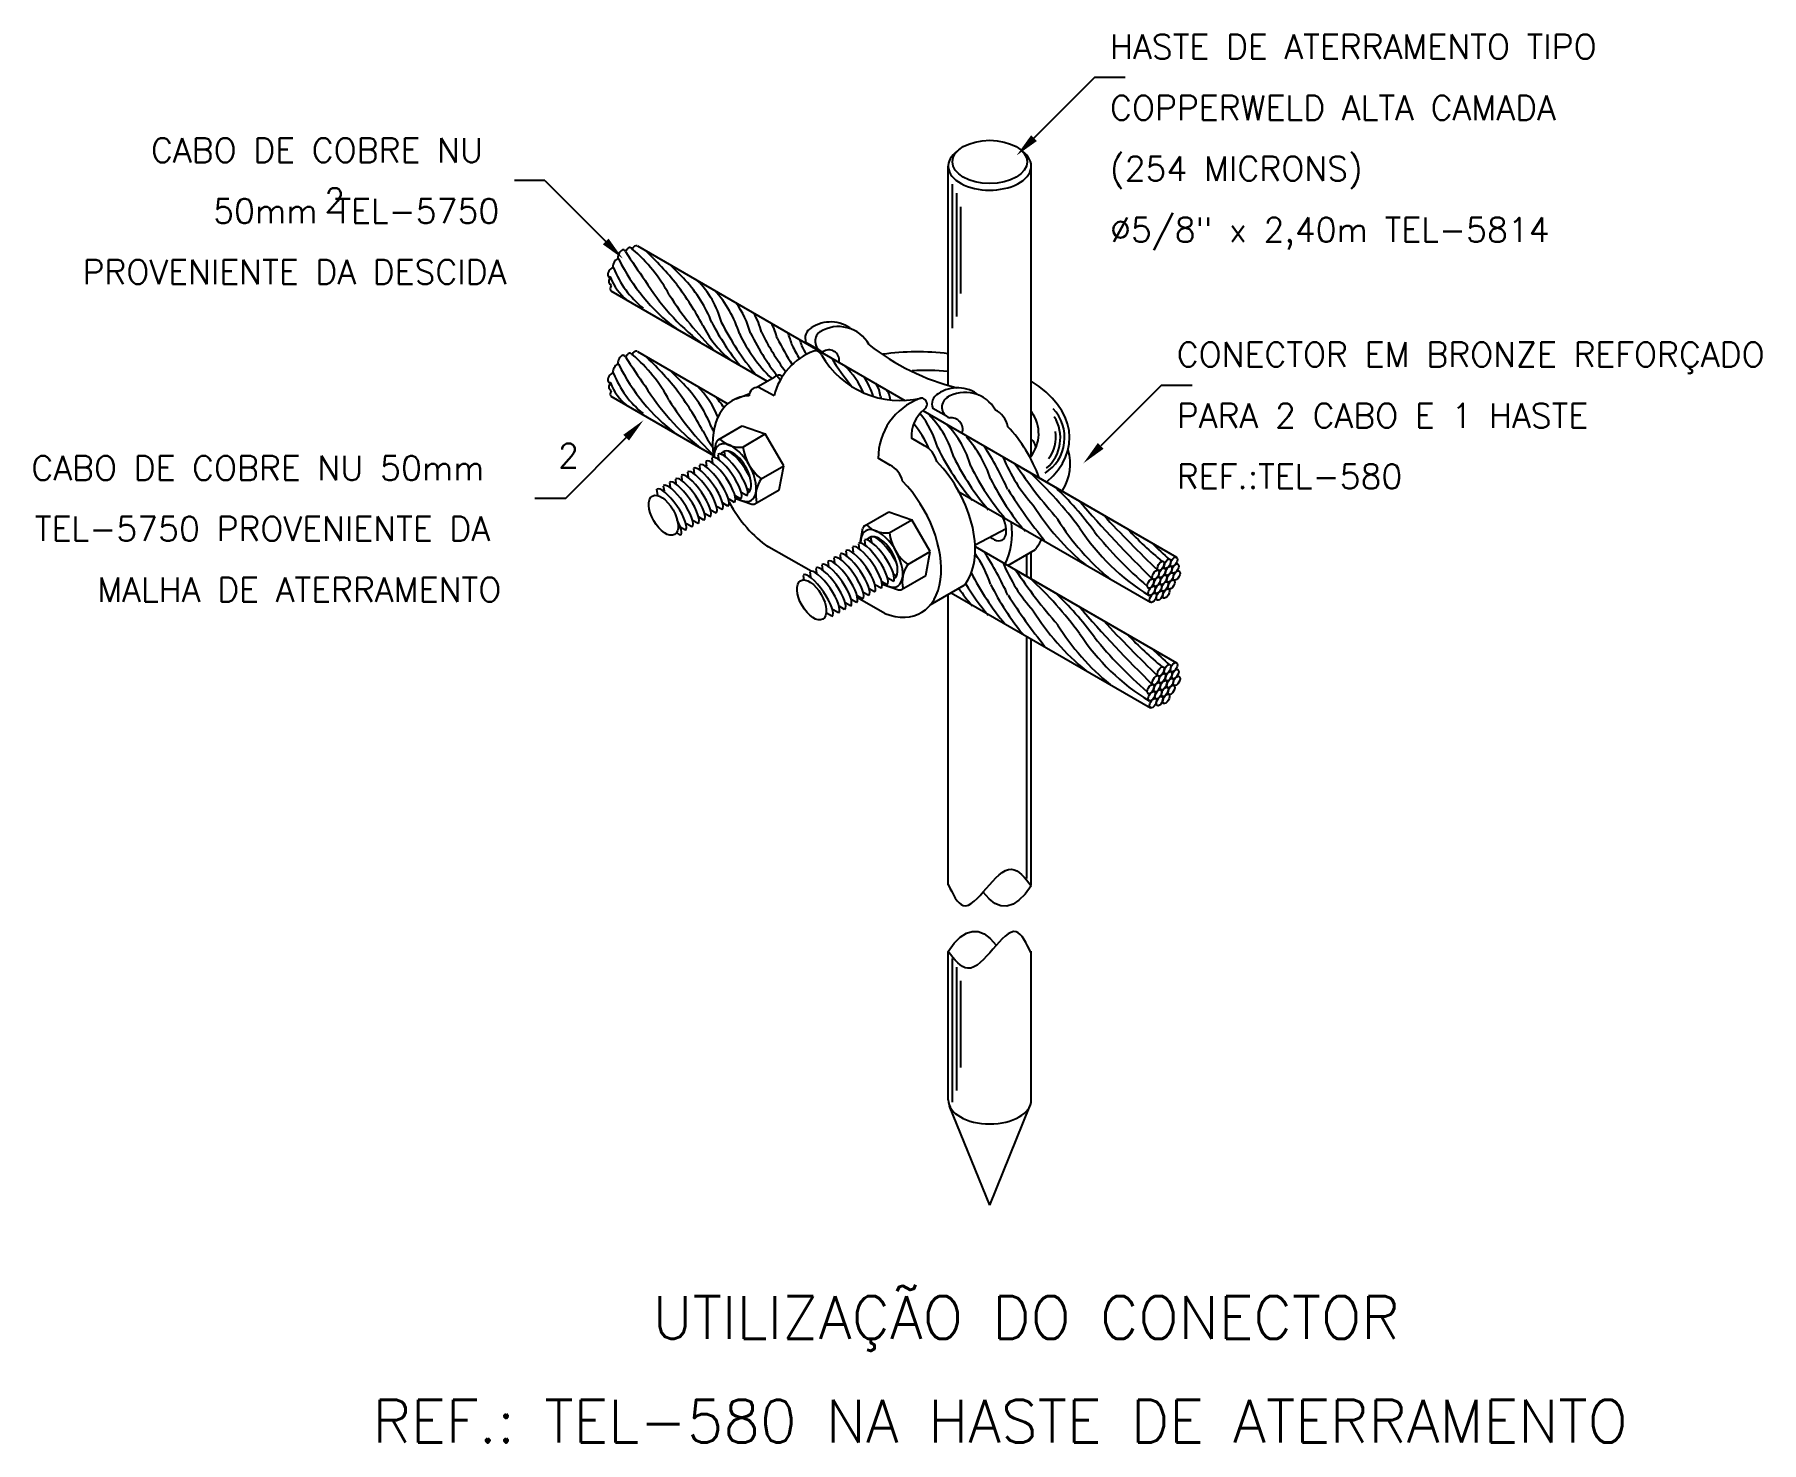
# Model space of a CAD drawing. Header units: millimetres. Extents: x -6582 to -6567.8, y -4742.7 to -4731.2.
import ezdxf
from ezdxf.enums import TextEntityAlignment as Align

# ---------------------------------------------------------------- set-up
doc = ezdxf.new("R2010")
doc.units = ezdxf.units.MM
doc.header["$LTSCALE"] = 10
doc.layers.add('Termotécnica', color=7, linetype='Continuous')
doc.styles.add('r140', font='romans.shx')
doc.styles.add('r80', font='romans.shx')

msp = doc.modelspace()

# ---------------------------------------------------------------- linework, layer by layer
at = {"layer": 'Termotécnica', "color": 2}
for p, q in [((-6573.265, -4731.534), (-6573.765, -4732.034)), ((-6573.265, -4731.534), (-6573.015, -4731.534)), ((-6574.469, -4734.064), (-6574.469, -4732.264)), ((-6573.788, -4733.54), (-6573.788, -4732.264)), ((-6577.781, -4732.382), (-6578.031, -4732.382)), ((-6577.781, -4732.382), (-6577.281, -4732.882)), ((-6577.02, -4732.919), (-6574.825, -4734.187)), ((-6574.469, -4734.064), (-6574.469, -4733.066)), ((-6577.238, -4733.287), (-6575.954, -4734.028)), ((-6573.788, -4734.642), (-6573.788, -4733.532)), ((-6577.02, -4733.785), (-6576.278, -4734.214)), ((-6577.238, -4734.153), (-6576.397, -4734.639)), ((-6572.717, -4734.061), (-6573.217, -4734.561)), ((-6572.717, -4734.061), (-6572.467, -4734.061)), ((-6574.678, -4734.271), (-6572.595, -4735.474)), ((-6576.358, -4734.511), (-6576.16, -4734.397)), ((-6576.16, -4734.397), (-6575.971, -4734.462)), ((-6576.156, -4734.57), (-6575.971, -4734.462)), ((-6575.819, -4734.724), (-6575.971, -4734.462)), ((-6577.612, -4734.992), (-6577.112, -4734.492)), ((-6576.396, -4734.654), (-6576.373, -4734.532)), ((-6576.309, -4734.605), (-6576.303, -4734.646)), ((-6576.309, -4734.605), (-6576.303, -4734.646)), ((-6576.56, -4734.747), (-6576.555, -4734.787)), ((-6576.512, -4734.718), (-6576.507, -4734.758)), ((-6576.459, -4734.688), (-6576.453, -4734.728)), ((-6576.409, -4734.659), (-6576.403, -4734.704)), ((-6576.359, -4734.63), (-6576.353, -4734.675)), ((-6576.004, -4734.831), (-6575.819, -4734.724)), ((-6575.857, -4734.92), (-6575.819, -4734.724)), ((-6573.871, -4734.737), (-6572.595, -4735.474)), ((-6576.808, -4734.889), (-6576.802, -4734.93)), ((-6576.758, -4734.861), (-6576.753, -4734.902)), ((-6576.709, -4734.833), (-6576.704, -4734.874)), ((-6576.66, -4734.805), (-6576.655, -4734.845)), ((-6576.61, -4734.776), (-6576.605, -4734.816)), ((-6577.612, -4734.992), (-6577.862, -4734.992)), ((-6576.863, -4734.915), (-6576.857, -4734.968)), ((-6576.277, -4735.055), (-6576.322, -4735.029)), ((-6576.224, -4735.024), (-6576.268, -4734.999)), ((-6576.174, -4734.996), (-6576.219, -4734.97)), ((-6576.215, -4734.991), (-6576.081, -4735.038)), ((-6576.124, -4734.967), (-6576.169, -4734.942)), ((-6576.098, -4734.925), (-6576.119, -4734.913)), ((-6576.098, -4734.925), (-6576.119, -4734.913)), ((-6576.056, -4735.035), (-6575.857, -4734.92)), ((-6574.39, -4734.931), (-6572.809, -4735.844)), ((-6576.523, -4735.198), (-6576.568, -4735.173)), ((-6576.474, -4735.17), (-6576.519, -4735.144)), ((-6576.425, -4735.141), (-6576.47, -4735.116)), ((-6576.375, -4735.112), (-6576.42, -4735.087)), ((-6576.326, -4735.083), (-6576.37, -4735.058)), ((-6575.155, -4735.216), (-6574.956, -4735.101)), ((-6574.956, -4735.101), (-6574.767, -4735.167)), ((-6574.953, -4735.274), (-6574.767, -4735.167)), ((-6574.616, -4735.428), (-6574.767, -4735.167)), ((-6576.668, -4735.292), (-6576.7, -4735.271)), ((-6576.625, -4735.253), (-6576.669, -4735.228)), ((-6576.573, -4735.226), (-6576.618, -4735.2)), ((-6575.193, -4735.358), (-6575.17, -4735.236)), ((-6575.106, -4735.31), (-6575.1, -4735.351)), ((-6574.248, -4735.373), (-6573.994, -4735.239)), ((-6575.357, -4735.451), (-6575.352, -4735.492)), ((-6575.309, -4735.422), (-6575.304, -4735.463)), ((-6575.255, -4735.392), (-6575.25, -4735.433)), ((-6575.206, -4735.363), (-6575.2, -4735.408)), ((-6575.156, -4735.335), (-6575.15, -4735.379)), ((-6574.801, -4735.535), (-6574.616, -4735.428)), ((-6574.654, -4735.625), (-6574.616, -4735.428)), ((-6574.247, -4735.386), (-6572.595, -4736.34)), ((-6573.788, -4735.652), (-6573.788, -4735.429)), ((-6575.605, -4735.593), (-6575.599, -4735.634)), ((-6575.555, -4735.566), (-6575.549, -4735.606)), ((-6575.506, -4735.537), (-6575.5, -4735.578)), ((-6575.457, -4735.509), (-6575.452, -4735.55)), ((-6575.407, -4735.48), (-6575.402, -4735.521)), ((-6573.871, -4735.604), (-6572.595, -4736.34)), ((-6575.659, -4735.623), (-6575.654, -4735.663)), ((-6575.074, -4735.759), (-6575.119, -4735.734)), ((-6575.02, -4735.729), (-6575.065, -4735.703)), ((-6574.971, -4735.7), (-6575.015, -4735.675)), ((-6575.012, -4735.696), (-6574.878, -4735.742)), ((-6574.921, -4735.671), (-6574.966, -4735.646)), ((-6574.894, -4735.629), (-6574.916, -4735.617)), ((-6574.853, -4735.74), (-6574.654, -4735.625)), ((-6575.32, -4735.903), (-6575.365, -4735.877)), ((-6575.271, -4735.874), (-6575.316, -4735.849)), ((-6575.222, -4735.846), (-6575.267, -4735.82)), ((-6575.172, -4735.817), (-6575.217, -4735.792)), ((-6575.122, -4735.788), (-6575.167, -4735.763)), ((-6574.469, -4738.164), (-6574.469, -4735.781)), ((-6574.444, -4735.766), (-6572.809, -4736.71)), ((-6575.424, -4735.959), (-6575.469, -4735.934)), ((-6575.37, -4735.93), (-6575.414, -4735.905)), ((-6573.788, -4738.163), (-6573.788, -4736.145)), ((-6574.469, -4739.93), (-6574.469, -4738.712)), ((-6573.788, -4739.93), (-6573.788, -4738.708)), ((-6574.128, -4740.794), (-6574.458, -4739.98)), ((-6574.128, -4740.794), (-6573.799, -4739.98))]:
    msp.add_line(p, q, dxfattribs=at)
at = {"layer": 'Termotécnica', "color": 1}
for p, q in [((-6574.434, -4733.594), (-6574.434, -4732.413)), ((-6574.399, -4733.499), (-6574.399, -4732.485)), ((-6574.364, -4733.309), (-6574.364, -4732.598)), ((-6573.823, -4735.631), (-6573.823, -4735.45)), ((-6573.823, -4738.113), (-6573.823, -4736.125)), ((-6574.434, -4739.948), (-6574.434, -4738.768)), ((-6574.399, -4739.853), (-6574.399, -4738.839)), ((-6574.364, -4739.664), (-6574.364, -4738.953))]:
    msp.add_line(p, q, dxfattribs=at)
at = {"layer": 'Termotécnica', "color": 3}
for p, q in [((-6575.524, -4733.776), (-6575.637, -4733.712)), ((-6576.045, -4734.08), (-6575.898, -4733.995)), ((-6575.83, -4733.99), (-6575.851, -4733.979)), ((-6576.21, -4734.174), (-6576.101, -4734.13)), ((-6575.898, -4734.148), (-6576.028, -4734.079)), ((-6574.483, -4734.317), (-6574.596, -4734.252)), ((-6574.664, -4734.559), (-6574.771, -4734.497)), ((-6576.406, -4734.701), (-6576.404, -4734.694)), ((-6574.944, -4734.72), (-6575.044, -4734.662)), ((-6575.595, -4735.589), (-6575.962, -4735.381)), ((-6575.202, -4735.405), (-6575.201, -4735.398)), ((-6573.98, -4735.541), (-6573.753, -4735.41)), ((-6574.618, -4735.865), (-6574.337, -4735.705)), ((-6574.99, -4735.937), (-6575.214, -4735.807))]:
    msp.add_line(p, q, dxfattribs=at)
at = {"layer": 'Termotécnica', "color": 2}
for points in [[(-6573.788, -4738.173), (-6573.838, -4738.24), (-6573.888, -4738.29), (-6573.937, -4738.323), (-6573.987, -4738.338), (-6574.036, -4738.336), (-6574.085, -4738.316), (-6574.134, -4738.279), (-6574.182, -4738.225)], [(-6574.47, -4738.711), (-6574.42, -4738.643), (-6574.37, -4738.593), (-6574.32, -4738.561), (-6574.271, -4738.546), (-6574.222, -4738.548), (-6574.173, -4738.567), (-6574.124, -4738.604), (-6574.076, -4738.659)]]:
    msp.add_lwpolyline(points, dxfattribs=at)
at = {"layer": 'Termotécnica', "color": 1}
for centre, radius, start, end in [((-6575.733, -4732.317), 1.606, 206.204, 232.6952), ((-6570.784, -4728.861), 7.547, 212.9317, 215.1166), ((-6577.927, -4733.954), 1.329, 28.4667, 49.4646), ((-6578.625, -4734.761), 2.458, 38.3289, 47.3042), ((-6576.815, -4733.006), 0.461, 201.8408, 230.7305), ((-6576.463, -4732.801), 0.81, 201.6301, 230.87), ((-6578.425, -4734.876), 2.458, 42.9971, 47.3042), ((-6575.273, -4732.158), 1.982, 211.7897, 231.5298), ((-6574.737, -4732.059), 2.383, 211.9572, 226.0975), ((-6578.512, -4734.635), 2.29, 27.6387, 37.6206), ((-6577.422, -4733.943), 1.087, 21.4191, 43.0463), ((-6577.08, -4733.75), 0.777, 15.4285, 44.896), ((-6577.098, -4733.928), 0.96, 17.5576, 42.035), ((-6576.841, -4733.841), 0.777, 15.4285, 35.8583), ((-6576.75, -4733.834), 0.777, 15.4285, 27.8409), ((-6575.75, -4733.219), 0.813, 205.7228, 230.7722), ((-6574.633, -4732.627), 2.001, 207.3409, 219.5392), ((-6574.373, -4732.563), 2.191, 206.5954, 220.0914), ((-6576.622, -4733.883), 0.777, 15.4285, 24.8877), ((-6575.043, -4733.097), 1.262, 205.3981, 225.9387), ((-6574.133, -4732.654), 2.191, 206.5954, 218.5333), ((-6574.043, -4732.647), 2.191, 206.5954, 216.553), ((-6573.914, -4732.695), 2.191, 206.5954, 213.1192), ((-6576.5, -4733.938), 0.777, 15.4285, 23.2939), ((-6573.793, -4732.751), 2.191, 206.5954, 209.9507), ((-6576.42, -4733.945), 0.777, 15.4285, 19.2861), ((-6573.713, -4732.758), 2.191, 206.5954, 208.7041), ((-6575.733, -4733.183), 1.606, 206.204, 232.6952), ((-6570.784, -4729.727), 7.547, 212.9317, 215.1166), ((-6577.927, -4734.82), 1.329, 28.4667, 49.4646), ((-6578.625, -4735.627), 2.458, 38.3289, 47.3042), ((-6574.003, -4733.003), 1.65, 210.4479, 220.3811), ((-6575.867, -4734.453), 0.777, 25.0755, 44.896), ((-6576.815, -4733.872), 0.461, 201.8408, 230.7305), ((-6576.463, -4733.667), 0.81, 201.6301, 230.87), ((-6578.425, -4735.743), 2.458, 42.9971, 47.3042), ((-6574.704, -4732.911), 1.606, 224.28, 224.3109), ((-6575.822, -4734.397), 0.777, 18.2928, 31.2829), ((-6575.273, -4733.024), 1.982, 211.7897, 231.5298), ((-6574.737, -4732.926), 2.383, 211.9572, 225.84), ((-6578.512, -4735.501), 2.29, 27.6387, 37.6206), ((-6577.422, -4734.809), 1.087, 21.4191, 43.0463), ((-6577.08, -4734.616), 0.777, 21.8497, 44.896), ((-6577.098, -4734.794), 0.96, 34.8313, 42.035), ((-6575.245, -4734.174), 0.221, 4.7605, 34.4605), ((-6573.066, -4733.175), 2.191, 206.5954, 207.0449), ((-6575.058, -4734.178), 0.112, 357.6429, 47.9045), ((-6575.304, -4734.783), 0.777, 15.4285, 39.0566), ((-6575.172, -4734.86), 0.777, 15.4285, 44.896), ((-6573.857, -4734.492), 0.344, 302.245, 43.4649), ((-6573.875, -4734.496), 0.327, 310.5713, 32.3127), ((-6575.75, -4734.085), 0.813, 205.7228, 216.7773), ((-6574.633, -4733.493), 2.001, 207.3409, 208.3257), ((-6575.345, -4734.881), 0.777, 22.5942, 40.2195), ((-6575.033, -4734.933), 0.777, 15.4285, 44.896), ((-6573.87, -4734.49), 0.285, 322.349, 9.5785), ((-6572.596, -4733.596), 2.191, 206.5954, 220.0914), ((-6575.029, -4735.13), 0.956, 18.2432, 42.0813), ((-6576.71, -4736.179), 3.008, 24.7542, 32.4602), ((-6572.464, -4733.673), 2.191, 206.5954, 220.0914), ((-6572.325, -4733.746), 2.191, 206.5954, 220.0914), ((-6572.799, -4734.159), 1.316, 202.1193, 222.4042), ((-6570.275, -4732.266), 4.387, 213.8516, 221.3135), ((-6572.162, -4733.85), 2.191, 206.5954, 220.0914), ((-6576.145, -4737.294), 3.44, 36.7922, 46.9296), ((-6575.262, -4736.703), 2.458, 35.8185, 47.3042), ((-6570.196, -4732.522), 4.477, 212.3727, 218.9616), ((-6565.276, -4727.978), 10.742, 220.9005, 225.6099), ((-6572.086, -4734.002), 1.982, 211.7897, 230.7694), ((-6571.886, -4734.118), 1.982, 211.7897, 230.7694), ((-6565.251, -4727.765), 10.831, 222.8238, 226.1878), ((-6571.866, -4734.237), 1.821, 213.1947, 238.4093), ((-6570.731, -4733.235), 3.25, 218.6477, 229.6111), ((-6570.534, -4732.912), 3.39, 223.4577, 229.9925), ((-6575.029, -4735.996), 0.956, 18.2432, 35.1051), ((-6576.71, -4737.045), 3.008, 24.7542, 32.4602), ((-6570.574, -4733.11), 3.161, 225.3634, 228.9025), ((-6572.325, -4734.612), 2.191, 206.8207, 220.0914), ((-6572.799, -4735.025), 1.316, 202.1193, 222.4042), ((-6570.275, -4733.132), 4.387, 213.8516, 221.3135), ((-6572.596, -4734.462), 2.191, 215.3914, 220.0914), ((-6572.464, -4734.539), 2.191, 211.725, 220.0914), ((-6572.162, -4734.716), 2.191, 206.5954, 219.4055), ((-6576.145, -4738.16), 3.44, 36.7922, 46.9296), ((-6570.196, -4733.388), 4.477, 212.3727, 218.9616), ((-6575.262, -4737.569), 2.458, 35.8185, 47.3042), ((-6565.276, -4728.845), 10.742, 220.9005, 225.6099), ((-6572.086, -4734.869), 1.982, 211.7897, 230.7694), ((-6571.886, -4734.984), 1.982, 211.7897, 230.7694), ((-6565.251, -4728.632), 10.831, 222.8238, 226.1878), ((-6571.866, -4735.103), 1.821, 213.1947, 238.4093), ((-6570.731, -4734.101), 3.25, 218.6477, 229.6111), ((-6570.534, -4733.778), 3.39, 223.4577, 229.9925), ((-6570.574, -4733.976), 3.161, 225.3634, 228.9025)]:
    msp.add_arc(centre, radius, start, end, dxfattribs=at)
at = {"layer": 'Termotécnica', "color": 2}
for centre, radius, start, end in [((-6577.139, -4732.972), 0.0218, 22.6548, 68.3364), ((-6577.082, -4732.954), 0.0208, 28.176, 73.7029), ((-6577.245, -4733.175), 0.00391, 314.4329, 49.3141), ((-6577.249, -4733.243), 0.0118, 1.5011, 74.2488), ((-6577.139, -4733.838), 0.0218, 22.6548, 68.3364), ((-6577.082, -4733.82), 0.0208, 28.176, 73.7029), ((-6577.245, -4734.041), 0.00391, 314.4329, 49.3141), ((-6577.249, -4734.109), 0.0118, 1.5011, 74.2488), ((-6576.343, -4734.538), 0.0302, 120, 169.1154), ((-6576.181, -4734.337), 0.234, 225.499, 276.1892), ((-6575.756, -4734.513), 0.403, 187.9752, 232.0031), ((-6573.875, -4734.605), 0.132, 16.9908, 48.6663), ((-6575.815, -4734.969), 0.234, 143.8935, 194.4182), ((-6576.071, -4735.009), 0.0302, 250.8835, 300), ((-6575.14, -4735.242), 0.0302, 120, 169.1154), ((-6574.977, -4735.041), 0.234, 225.499, 276.1892), ((-6574.553, -4735.217), 0.403, 187.9752, 232.0031), ((-6574.612, -4735.673), 0.234, 143.8935, 194.4182), ((-6574.868, -4735.713), 0.0302, 250.8835, 300)]:
    msp.add_arc(centre, radius, start, end, dxfattribs=at)
at = {"layer": 'Termotécnica', "color": 3}
for centre, radius, start, end in [((-6575.548, -4733.676), 0.0956, 117.5263, 201.9527), ((-6575.434, -4733.829), 0.286, 51.82, 123.8627), ((-6575.468, -4733.701), 0.0938, 116.8199, 250.6126), ((-6575.37, -4733.867), 0.286, 28.7398, 121.8359), ((-6573.916, -4732.192), 1.952, 231.9685, 255.7367), ((-6575.391, -4734.272), 0.522, 110.2316, 166.2677), ((-6575.559, -4733.835), 0.0542, 23.7261, 103.2491), ((-6574.862, -4733.441), 0.747, 209.923, 283.3213), ((-6575.448, -4733.856), 0.0836, 351.5299, 127.2904), ((-6575.86, -4734.03), 0.0514, 80.436, 137.8231), ((-6576.033, -4734.15), 0.0706, 86.067, 179.6769), ((-6574.522, -4734.662), 0.522, 110.2316, 180.0515), ((-6574.686, -4734.2), 0.0325, 56.6009, 121.1585), ((-6574.695, -4734.218), 0.052, 302.2153, 59.2121), ((-6574.507, -4734.217), 0.0956, 117.5263, 201.9527), ((-6574.393, -4734.37), 0.286, 51.82, 123.8627), ((-6574.427, -4734.242), 0.0938, 116.8199, 250.6126), ((-6574.329, -4734.406), 0.285, 29.4993, 121.9649), ((-6574.491, -4734.48), 0.28, 128.8739, 183.5238), ((-6574.444, -4734.424), 0.0944, 342.287, 98.6021)]:
    msp.add_arc(centre, radius, start, end, dxfattribs=at)
at = {"layer": 'Termotécnica', "color": 2}
for centre, major_axis, ratio in [((-6574.128, -4732.229), (0.307, 0), 0.5774), ((-6576.807, -4735.13), (0.091, -0.158), 0.500279), ((-6572.765, -4735.619), (0.0214, 0.0371), 0.509483), ((-6572.723, -4735.546), (0.0214, 0.0371), 0.509483), ((-6572.712, -4735.602), (0.0214, 0.0371), 0.509483), ((-6572.669, -4735.528), (0.0214, 0.0371), 0.509483), ((-6572.659, -4735.586), (0.0214, 0.0371), 0.509483), ((-6572.647, -4735.641), (0.0214, 0.0371), 0.509483), ((-6572.616, -4735.511), (0.0214, 0.0371), 0.509483), ((-6572.605, -4735.566), (0.0214, 0.0371), 0.509483), ((-6572.594, -4735.624), (0.0214, 0.0371), 0.509483), ((-6575.59, -4735.825), (0.091, -0.158), 0.500279), ((-6572.807, -4735.691), (0.0214, 0.0371), 0.509483), ((-6572.798, -4735.75), (0.0214, 0.0371), 0.509483), ((-6572.755, -4735.676), (0.0214, 0.0371), 0.509483), ((-6572.744, -4735.733), (0.0214, 0.0371), 0.509483), ((-6572.733, -4735.789), (0.0214, 0.0371), 0.509483), ((-6572.701, -4735.659), (0.0214, 0.0371), 0.509483), ((-6572.69, -4735.714), (0.0214, 0.0371), 0.509483), ((-6572.68, -4735.772), (0.0214, 0.0371), 0.509483), ((-6572.637, -4735.698), (0.0214, 0.0371), 0.509483), ((-6572.787, -4735.807), (0.0214, 0.0371), 0.509483), ((-6572.765, -4736.485), (0.0214, 0.0371), 0.509483), ((-6572.723, -4736.412), (0.0214, 0.0371), 0.509483), ((-6572.712, -4736.468), (0.0214, 0.0371), 0.509483), ((-6572.669, -4736.394), (0.0214, 0.0371), 0.509483), ((-6572.659, -4736.452), (0.0214, 0.0371), 0.509483), ((-6572.616, -4736.377), (0.0214, 0.0371), 0.509483), ((-6572.605, -4736.433), (0.0214, 0.0371), 0.509483), ((-6572.594, -4736.49), (0.0214, 0.0371), 0.509483), ((-6572.807, -4736.558), (0.0214, 0.0371), 0.509483), ((-6572.798, -4736.616), (0.0214, 0.0371), 0.509483), ((-6572.755, -4736.542), (0.0214, 0.0371), 0.509483), ((-6572.744, -4736.6), (0.0214, 0.0371), 0.509483), ((-6572.701, -4736.525), (0.0214, 0.0371), 0.509483), ((-6572.69, -4736.58), (0.0214, 0.0371), 0.509483), ((-6572.68, -4736.638), (0.0214, 0.0371), 0.509483), ((-6572.647, -4736.507), (0.0214, 0.0371), 0.509483), ((-6572.637, -4736.564), (0.0214, 0.0371), 0.509483), ((-6572.787, -4736.673), (0.0214, 0.0371), 0.509483), ((-6572.733, -4736.655), (0.0214, 0.0371), 0.509483)]:
    msp.add_ellipse(centre, major_axis=major_axis, ratio=ratio, dxfattribs=at)
for centre, major_axis, ratio, start_param, end_param in [((-6574.128, -4732.264), (0.341, 0), 0.5774, -3.829789, 0.66807), ((-6577.194, -4733.063), (0.021, 0.0367), 0.512264, 0, 3.141593), ((-6577.152, -4732.989), (0.0214, 0.0371), 0.509483, 0, 3.141593), ((-6577.098, -4732.971), (0.0214, 0.0371), 0.509483, 0, 1.654363), ((-6577.045, -4732.955), (0.0214, 0.0371), 0.509483, 0, 1.590196), ((-6577.236, -4733.136), (0.021, 0.0361), 0.525888, 0, 3.74611), ((-6577.227, -4733.193), (0.0214, 0.0371), 0.509483, 1.444023, 3.287372), ((-6577.216, -4733.25), (0.0214, 0.0371), 0.509483, 1.661527, 3.141593), ((-6577.194, -4733.929), (0.021, 0.0367), 0.512264, 0, 3.141593), ((-6577.152, -4733.855), (0.0214, 0.0371), 0.509483, 0, 3.141593), ((-6577.098, -4733.838), (0.0214, 0.0371), 0.509483, 0, 1.654363), ((-6577.045, -4733.821), (0.0214, 0.0371), 0.509483, 0, 1.590196), ((-6574.684, -4734.474), (-1.213, 0.029), 0.564445, 4.547833, 4.994647), ((-6577.236, -4734.002), (0.021, 0.0361), 0.525888, 0, 3.74611), ((-6577.227, -4734.059), (0.0214, 0.0371), 0.509483, 1.444023, 3.287372), ((-6574.619, -4734.445), (-0.893, 0.022), 0.564445, 4.558816, 4.888919), ((-6574.684, -4734.474), (1.212, -0.029), 0.564918, -0.548855, 0.750989), ((-6577.216, -4734.116), (0.0214, 0.0371), 0.509483, 1.661527, 3.141593), ((-6574.619, -4734.445), (-0.893, 0.022), 0.564445, 2.755835, 3.521045), ((-6576.218, -4734.78), (0.131, -0.227), 0.500279, 5.434968, 10.155107), ((-6576.218, -4734.78), (0.099, -0.171), 0.500279, 0.054577, 3.421654), ((-6574.68, -4734.691), (-1.213, 0.029), 0.564445, 2.832046, 3.323233), ((-6575.015, -4735.484), (0.131, -0.227), 0.500279, 5.434968, 10.155107), ((-6575.015, -4735.484), (0.099, -0.171), 0.500279, 0.054577, 3.421654), ((-6574.128, -4739.93), (0.341, 0), 0.5774, 3.141593, 6.283185)]:
    msp.add_ellipse(centre, major_axis=major_axis, ratio=ratio, start_param=start_param, end_param=end_param, dxfattribs=at)
at = {"layer": 'Termotécnica', "color": 3}
for centre, major_axis, ratio, start_param, end_param in [((-6575.869, -4734.824), (-0.369, 0.638), 0.605501, -0.306765, 0.97254), ((-6574.075, -4734.383), (-0.068, 0.118), 0.61415, 4.233595, 5.586498), ((-6574.196, -4734.846), (-0.365, 0.632), 0.605501, 4.412957, 5.102823), ((-6574.658, -4734.676), (-0.068, 0.118), 0.61415, 4.273349, 5.586498), ((-6574.938, -4734.837), (-0.068, 0.118), 0.61415, 4.273349, 5.594375), ((-6574.776, -4735.135), (-0.365, 0.632), 0.605501, 3.35761, 5.107301), ((-6575.056, -4735.297), (-0.365, 0.632), 0.605501, 2.505509, 5.107301), ((-6575.867, -4734.824), (-0.369, 0.638), 0.605501, 1.532907, 2.225913), ((-6574.123, -4735.161), (0.099, -0.171), 0.500279, -0.873772, 1.374147), ((-6574.473, -4735.004), (-0.365, 0.632), 0.605501, 3.478465, 4.105219), ((-6574.192, -4734.839), (-0.365, 0.632), 0.605501, 3.35761, 3.555205)]:
    msp.add_ellipse(centre, major_axis=major_axis, ratio=ratio, start_param=start_param, end_param=end_param, dxfattribs=at)
at = {"layer": 'Termotécnica', "color": 1}
for centre, major_axis, ratio, start_param, end_param in [((-6576.242, -4734.799), (0.118, -0.17), 0.281547, 0, 3.124318), ((-6576.192, -4734.768), (0.118, -0.17), 0.279135, 1.113206, 2.629751), ((-6576.192, -4734.768), (0.118, -0.17), 0.279135, 1.113206, 2.629751), ((-6576.493, -4734.943), (0.118, -0.17), 0.281547, 0, 3.124318), ((-6576.444, -4734.914), (0.118, -0.17), 0.281547, 0, 3.124318), ((-6576.395, -4734.885), (0.118, -0.17), 0.281547, 0, 3.124318), ((-6576.342, -4734.855), (0.118, -0.17), 0.281547, 0, 3.124318), ((-6576.292, -4734.826), (0.118, -0.17), 0.281547, 0, 3.124318), ((-6576.745, -4735.085), (0.118, -0.17), 0.281547, 0, 3.124318), ((-6576.691, -4735.056), (0.118, -0.17), 0.281547, 0, 3.124318), ((-6576.641, -4735.028), (0.118, -0.17), 0.281547, 0, 3.124318), ((-6576.592, -4735), (0.118, -0.17), 0.281547, 0, 3.124318), ((-6576.543, -4734.972), (0.118, -0.17), 0.281547, 0, 3.124318), ((-6576.782, -4735.13), (-0.114, 0.164), 0.279135, 3.141593, 4.29098), ((-6575.039, -4735.503), (0.118, -0.17), 0.281547, 0, 3.124318), ((-6574.989, -4735.473), (0.118, -0.17), 0.279135, 1.113206, 2.629751), ((-6575.29, -4735.647), (0.118, -0.17), 0.281547, 0, 3.124318), ((-6575.24, -4735.618), (0.118, -0.17), 0.281547, 0, 3.124318), ((-6575.192, -4735.589), (0.118, -0.17), 0.281547, 0, 3.124318), ((-6575.138, -4735.559), (0.118, -0.17), 0.281547, 0, 3.124318), ((-6575.089, -4735.53), (0.118, -0.17), 0.281547, 0, 3.124318), ((-6575.542, -4735.79), (0.118, -0.17), 0.281547, 0, 3.124318), ((-6575.488, -4735.761), (0.118, -0.17), 0.281547, 0, 3.124318), ((-6575.438, -4735.733), (0.118, -0.17), 0.281547, 0, 3.124318), ((-6575.389, -4735.705), (0.118, -0.17), 0.281547, 0, 3.124318), ((-6575.34, -4735.676), (0.118, -0.17), 0.281547, 0, 3.124318)]:
    msp.add_ellipse(centre, major_axis=major_axis, ratio=ratio, start_param=start_param, end_param=end_param, dxfattribs=at)
at = {"layer": 'Termotécnica', "color": 2}
for points in [[(-6574.469, -4738.16), (-6574.346, -4738.334), (-6573.948, -4738.035), (-6573.787, -4738.173)], [(-6573.788, -4738.724), (-6573.912, -4738.549), (-6574.309, -4738.849), (-6574.47, -4738.711)]]:
    msp.add_spline(points, degree=3, dxfattribs=at)
for points in [[(-6573.789, -4732.011), (-6573.742, -4732.058), (-6573.907, -4732.176)], [(-6577.258, -4732.858), (-6577.305, -4732.905), (-6577.14, -4733.024)], [(-6577.089, -4734.516), (-6577.136, -4734.469), (-6576.971, -4734.35)], [(-6573.241, -4734.537), (-6573.194, -4734.584), (-6573.359, -4734.703)]]:
    msp.add_solid(points, dxfattribs=at)

# ---------------------------------------------------------------- texts
at = {"layer": 'Termotécnica', "color": 2, "style": 'r80'}
for s, p in [('HASTE DE ATERRAMENTO TIPO ', (-6573.14, -4731.283)), ('COPPERWELD ALTA CAMADA ', (-6573.14, -4731.785)), ('CABO DE COBRE NU ', (-6581.014, -4732.133)), ('(254 MICRONS)', (-6573.14, -4732.284)), ('2', (-6579.592, -4732.544)), ('50mm TEL-5750 ', (-6580.503, -4732.632)), ('%%C5/8" x 2,40m TEL-5814', (-6573.14, -4732.786)), ('PROVENIENTE DA DESCIDA', (-6581.576, -4733.132)), ('CONECTOR EM BRONZE REFORÇADO', (-6572.592, -4733.81)), ('PARA 2 CABO E 1 HASTE ', (-6572.592, -4734.312)), ('2', (-6577.672, -4734.641)), ('CABO DE COBRE NU 50mm ', (-6581.996, -4734.742)), ('REF.:TEL-580', (-6572.592, -4734.811)), ('TEL-5750 PROVENIENTE DA', (-6581.967, -4735.241)), ('MALHA DE ATERRAMENTO', (-6581.456, -4735.74))]:
    msp.add_text(s, height=0.2, dxfattribs=at).set_placement(p, align=Align.MIDDLE_LEFT)
at = {"layer": 'Termotécnica', "color": 5, "style": 'r140'}
for s, p in [(' UTILIZAÇÃO DO CONECTOR ', (-6573.83, -4741.995)), ('REF.: TEL-580 NA HASTE DE ATERRAMENTO', (-6574.042, -4742.847))]:
    msp.add_text(s, height=0.35, dxfattribs=at).set_placement(p, align=Align.BOTTOM_CENTER)

doc.saveas('drawing.dxf')
